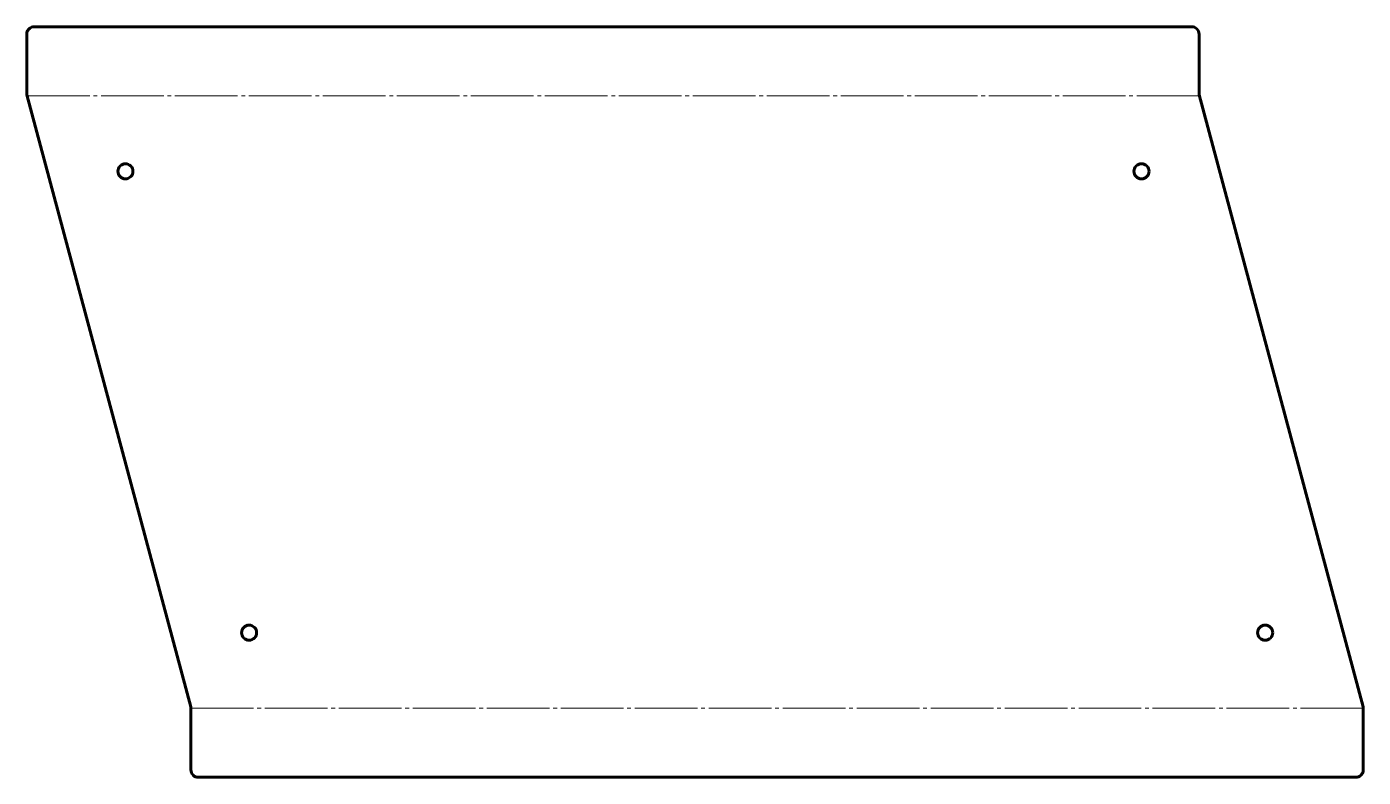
# Model space of a CAD drawing. Header units: millimetres. Extents: x -61 to 470, y -1 to 298.
import ezdxf

# ---------------------------------------------------------------- set-up
doc = ezdxf.new("R2010")
doc.units = ezdxf.units.MM
doc.linetypes.add('K5LT_AXLED', pattern=[29.398392, 24.898392, -1.5, 1.5, -1.5])
doc.linetypes.add('K5LT_BASIC', pattern=[0])
doc.layers.add('Системный слой', color=7, linetype='Continuous')

msp = doc.modelspace()

# ---------------------------------------------------------------- linework, layer by layer
at = {"layer": 'Системный слой', "color": 5, "linetype": 'K5LT_BASIC', "lineweight": 60, "true_color": 0x0000ff}
for p, q in [((-58.07, 297.68), (401.8, 297.68)), ((-61.07, 294.68), (-61.07, 270.62)), ((404.8, 294.68), (404.8, 270.62)), ((-61.07, 270.62), (4.15, 27.2)), ((404.8, 270.62), (470.03, 27.2)), ((4.15, 27.2), (4.15, 2.25)), ((470.03, 27.2), (470.03, 2.25)), ((467.03, -0.75), (7.15, -0.75))]:
    msp.add_line(p, q, dxfattribs=at)
at = {"layer": 'Системный слой', "color": 30, "linetype": 'K5LT_AXLED', "lineweight": 18, "true_color": 0xff8000}
for p, q in [((404.92, 270.18), (-60.95, 270.18)), ((404.92, 270.18), (-60.95, 270.18)), ((470.03, 26.75), (4.31, 26.75))]:
    msp.add_line(p, q, dxfattribs=at)
at = {"layer": 'Системный слой', "color": 5, "linetype": 'K5LT_BASIC', "lineweight": 60, "true_color": 0x0000ff}
for centre in [(-21.86, 240.18), (381.9, 240.18), (27.29, 56.75), (431.05, 56.75)]:
    msp.add_circle(centre, 3, dxfattribs=at)
for centre, start, end in [((-58.07, 294.68), 90, 180), ((401.8, 294.68), 0, 90), ((7.15, 2.25), 180, 270), ((467.03, 2.25), 270, 0)]:
    msp.add_arc(centre, 3, start, end, dxfattribs=at)

doc.saveas('drawing.dxf')
